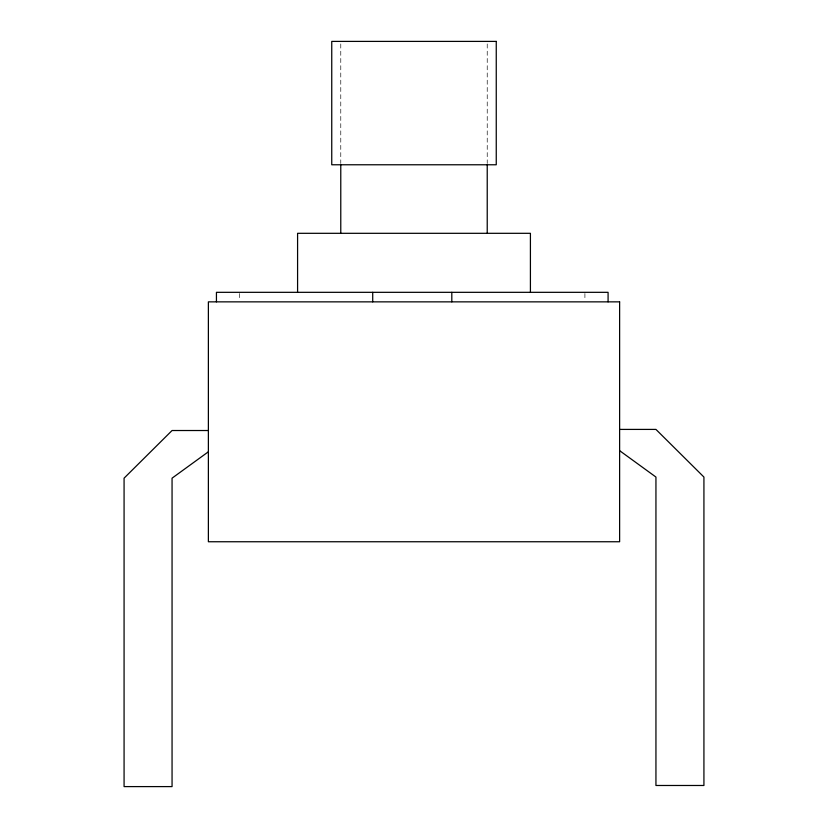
<?xml version="1.0" encoding="UTF-8"?>
<svg xmlns="http://www.w3.org/2000/svg" width="828" height="828" viewBox="0 0 828 828"><rect width="100%" height="100%" fill="white"/><g stroke="black" fill="none" stroke-linecap="round" stroke-linejoin="round"><path stroke-width="0.62" stroke-dasharray="4.14 3.1" d="M584.91 293.516L584.91 300.667M487.226 43.967L487.226 163.489M340.774 43.967L340.774 163.489M239.613 293.516L239.613 300.667"/><path stroke-width="1.24" d="M208.377 451.788L172.058 478.17L172.058 786.6L124.076 786.6L124.076 478.17L172.058 430.519L208.377 430.519M619.623 429.411L655.942 429.411L703.924 477.052L703.924 785.482L655.942 785.482L655.942 477.052L619.623 450.67M608.083 301.858L608.083 292.325L216.439 292.325L216.439 301.858M530.417 292.325L530.417 233.31L297.583 233.31L297.583 292.325M487.226 164.772L487.226 233.31M451.809 292.325L451.809 301.858M372.714 292.325L372.714 301.858M340.774 164.772L340.774 233.31M496.251 41.4L331.749 41.4L331.749 164.772L496.251 164.772L496.251 41.4M619.623 301.858L208.377 301.858L208.377 541.75L619.623 541.75L619.623 301.858"/></g></svg>
